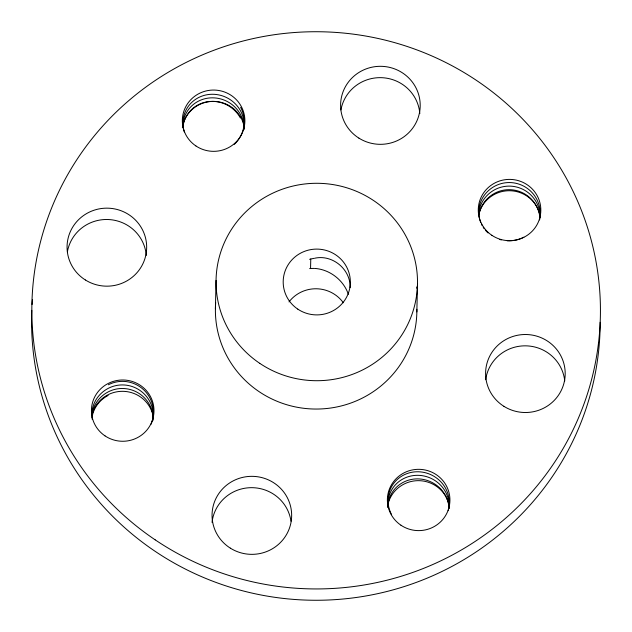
<?xml version="1.0" encoding="UTF-8"?>
<svg xmlns="http://www.w3.org/2000/svg" width="632" height="632" viewBox="0 0 632 632"><rect width="100%" height="100%" fill="white"/><g stroke="black" fill="none" stroke-linecap="round" stroke-linejoin="round"><path stroke-width="0.95" d="M215.401 308.74L216.049 280.403M309.625 268.6L310.557 268.482L310.77 259.017L314.254 258.291M416.851 311.932L417.499 283.594M309.609 259.341L310.77 259.017M314.973 258.172C332.772 254.388 350.673 269.501 350.168 287.647M310.557 268.482L314.025 268.41M314.736 268.418C329.714 269.414 343.587 280.102 348.366 294.338M600.179 322.281A284.305 278.601 1.3 0 1 310.043 600.202A284.305 278.601 1.3 0 1 31.79 310.359M32.09 304.529A284.305 278.601 1.3 0 1 32.429 299.679M485.676 379.729A39.8 39.002 1.3 0 1 525.745 345.838A39.8 39.002 1.3 0 1 564.739 380.985M340.932 109.929A39.8 39.002 1.3 0 1 382.005 77.697A39.8 39.002 1.3 0 1 419.822 113.61M67.395 251.765A39.8 39.002 1.3 0 1 108.459 219.533A39.8 39.002 1.3 0 1 146.284 255.454M212.036 522.38A39.8 39.002 1.3 0 1 250.951 487.675A39.8 39.002 1.3 0 1 290.997 521.202M289.006 301.899A33.583 32.904 1.3 0 1 343.334 302.76M153.252 416.709A31.276 30.644 1.3 0 0 122.924 391.319A31.276 30.644 1.3 0 0 91.822 415.73A30.921 29.206 -11.1 0 1 108.198 391.887A30.921 30.763 44.9 0 1 153.244 418.179M387.772 505.071A31.276 30.644 1.3 0 1 419.853 480.691A31.276 30.644 1.3 0 1 449.478 507.954M540.099 216.12A31.276 30.644 1.3 0 0 509.771 190.73A31.276 30.644 1.3 0 0 478.669 215.141A30.921 29.206 -11.1 0 1 495.085 189.521A30.921 30.763 44.9 0 1 540.131 215.812M182.379 127.696A31.276 30.644 1.3 0 1 212.842 101.389A31.276 30.644 1.3 0 1 244.15 126.779M416.859 309.269A100.741 98.718 1.3 0 1 312.785 408.991A100.741 98.718 1.3 0 1 215.702 302.538M416.804 286.952A36.806 0.743 85.6 0 1 416.812 288.279M391.603 514.638A30.921 29.554 26.6 0 1 404.18 474.798A30.921 29.554 26.6 0 1 445.631 488.378A30.921 30.423 -43.1 0 1 448.167 510.696M387.851 507.275A30.921 29.554 26.6 0 1 411.163 479.506A30.921 29.554 26.6 0 1 445.473 495.504A30.921 30.423 -43.1 0 1 449.028 508.294M388.127 507.449A30.921 29.554 26.6 0 1 409.394 476.378A30.921 29.554 26.6 0 1 445.552 491.941A30.921 30.423 -43.1 0 1 449.139 506.651M523.865 237.198A30.921 29.206 -11.1 0 1 507.046 240.76M501.342 239.907A30.921 29.206 -11.1 0 1 499.493 239.402M488.046 232.932A30.921 29.206 -11.1 0 1 485.447 230.261M484.286 228.808A30.921 29.206 -11.1 0 1 483.227 227.291M482.271 225.703A30.921 29.206 -11.1 0 1 481.426 224.068M480.691 222.385A30.921 29.206 -11.1 0 1 495.164 185.958A30.921 30.763 44.9 0 1 539.57 219.944M539.91 217.44A30.921 30.763 44.9 0 0 495.006 193.084A30.921 29.206 -11.1 0 0 478.89 215.07M182.838 126.226A30.921 29.554 26.6 0 1 206.158 98.45A30.921 29.554 26.6 0 1 240.468 114.447A30.921 30.423 -43.1 0 1 244.055 129.157M184.299 131.914A30.921 29.554 26.6 0 1 201.687 96.198A30.921 29.554 26.6 0 1 240.547 110.892A30.921 30.423 -43.1 0 1 243.849 129.426M183.043 126.076A30.921 29.554 26.6 0 1 207.952 101.689A30.921 29.554 26.6 0 1 240.381 118.01M240.626 107.329A30.921 30.423 -43.1 0 1 234.282 144.396M108.356 384.77A30.921 30.763 44.9 0 1 151.04 424.269M153.347 416.551A30.921 30.763 44.9 0 0 108.277 388.332A30.921 29.206 -11.1 0 0 91.877 415.817M153.252 418.487A30.921 30.763 44.9 0 1 153.031 420.406M92.288 419.466A30.921 29.206 -11.1 0 1 92.019 417.649M92.011 417.436A30.921 29.206 -11.1 0 1 108.119 395.45M155.203 539.862A284.305 278.601 1.3 0 0 599.571 332.321A284.305 278.601 1.3 0 0 193.613 58.816A284.305 278.601 1.3 0 0 155.203 539.862M358.913 138.131A39.8 39.002 1.3 0 0 420.162 107.179A39.8 39.002 1.3 0 0 362.128 70.65A39.8 39.002 1.3 0 0 358.913 138.131M85.375 279.976A39.8 39.002 1.3 0 0 146.624 249.016A39.8 39.002 1.3 0 0 88.591 212.494A39.8 39.002 1.3 0 0 85.375 279.976M230.364 548.157A39.8 39.002 1.3 0 0 291.613 517.197A39.8 39.002 1.3 0 0 233.579 480.676A39.8 39.002 1.3 0 0 230.364 548.157M297.767 309.111A33.583 32.904 1.3 0 0 350.247 284.598A33.583 32.904 1.3 0 0 302.301 252.294A33.583 32.904 1.3 0 0 297.767 309.111M259.752 363.329A100.741 98.718 1.3 0 0 417.199 289.788A100.741 98.718 1.3 0 0 273.364 192.879A100.741 98.718 1.3 0 0 259.752 363.329M503.909 406.321A39.8 39.002 1.3 0 0 565.15 375.361A39.8 39.002 1.3 0 0 507.125 338.839A39.8 39.002 1.3 0 0 503.909 406.321M105.007 435.875A31.276 30.644 1.3 0 0 153.884 413.044A31.276 30.644 1.3 0 0 109.233 382.96A31.276 30.644 1.3 0 0 105.007 435.875M400.949 525.216A31.276 30.644 1.3 0 0 449.834 502.385A31.276 30.644 1.3 0 0 405.175 472.302A31.276 30.644 1.3 0 0 400.949 525.216M491.846 235.286A31.276 30.644 1.3 0 0 540.731 212.455A31.276 30.644 1.3 0 0 496.073 182.371A31.276 30.644 1.3 0 0 491.846 235.286M195.904 145.945A31.276 30.644 1.3 0 0 244.782 123.114A31.276 30.644 1.3 0 0 200.131 93.03A31.276 30.644 1.3 0 0 195.904 145.945"/></g></svg>
